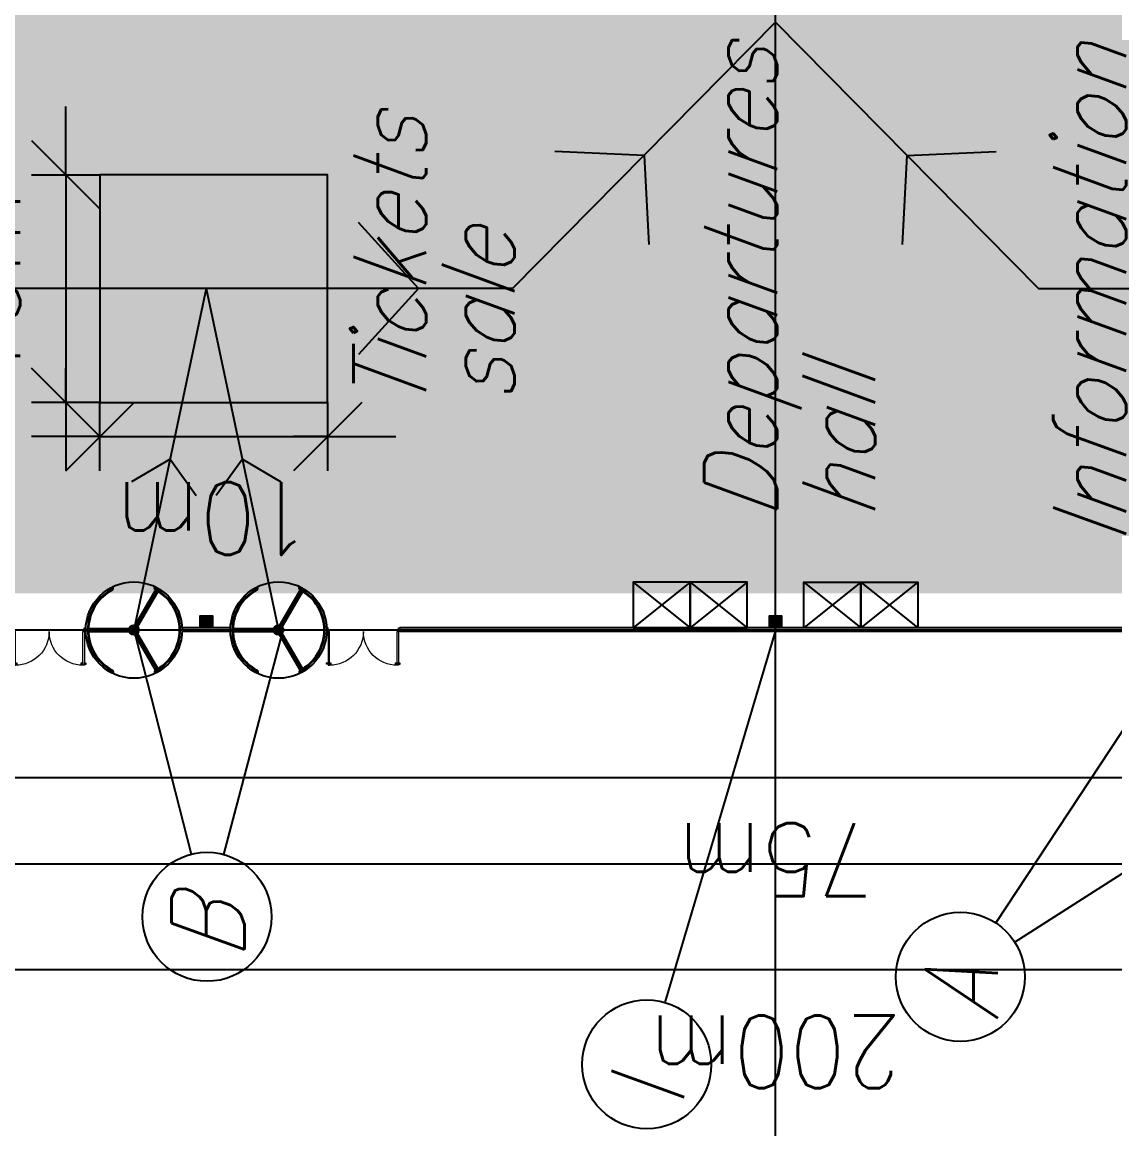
# Model space of a CAD drawing. Header units: millimetres. Extents: x -1 to 12300, y -1929 to 2470.
# Drawn here: x 7203.3 to 7251.3, y -1308.64 to -1260.03 of the extents above; entities that cross this region are included whole.
import ezdxf

# ---------------------------------------------------------------- set-up
doc = ezdxf.new("R2010")
doc.units = ezdxf.units.MM
doc.layers.get('0').update_dxf_attribs({"color": 250})
for name, color, linetype in [('01C', 250, 'Continuous'), ('01cotes', 200, 'Continuous'), ('01TXT', 250, 'Continuous'), ('01TXTINCENDIext', 7, 'Continuous'), ('01TXTmaterial', 31, 'Continuous'), ('0autopista', 200, 'Continuous'), ('0Terminal', 250, 'Continuous'), ('espais terminal', 9, 'Continuous'), ('fluxes', 9, 'Continuous')]:
    doc.layers.add(name, color=color, linetype=linetype)
doc.layers.add('_AUXILIAR', color=135, linetype='Continuous', plot=False)
doc.layers.add('TR-AUX-OFICINES', color=9, linetype='Continuous', plot=False)
doc.styles.add('_FERROS', font='romans.shx', dxfattribs={"width": 0.9})
doc.styles.add('_PEGATINES', font='romans.shx', dxfattribs={"width": 0.9, "oblique": 20})
doc.dimstyles.new('_100PS1500', dxfattribs={"dimtxt": 3.2, "dimasz": 3, "dimexe": 0.18, "dimexo": 0.0625, "dimgap": 2, "dimtad": 1, "dimrnd": 0.01, "dimzin": 12, "dimdsep": 46, "dimtxsty": '_FERROS', "dimblk": 'OBLIQUE', "dimcen": 0.09, "dimdle": 0.5, "dimse1": 1, "dimse2": 1, "dimclrt": 7, "dimadec": 0, "dimazin": 0, "dimtfac": 1, "dimtix": 1, "dimtmove": 2, "dimatfit": 3, "dimldrblk": 'OBLIQUE', "dimfxl": 1, "dimtvp": 0.882353, "dimtolj": 1, "dimtzin": 0, "dimarcsym": 0})

# ---------------------------------------------------------------- blocks, each defined once
blk = doc.blocks.new('A$C04510C17')
h = blk.add_hatch(color=256)
h.paths.add_polyline_path([(-43, 25), (-86, 25, 0.070486), (-90, 0, 0.070486), (-86, -25), (-43, -25)])
h.paths.add_polyline_path([(43, 25), (65, 62, 0.141677), (22, 87), (0, 50)])
h.paths.add_polyline_path([(-20, 0, 1), (20, 0, 1)])
h.paths.add_polyline_path([(0, -50), (22, -87, 0.141677), (65, -62), (43, -25)])
for p, q in [((-65, 62), (-43, 25)), ((-45, 78), (-22, 38)), ((-22, 87), (0, 50)), ((86, 25), (43, 25)), ((90, 0), (43, 0)), ((-43, -25), (-65, -62)), ((-22, -37), (-45, -78)), ((0, -50), (-22, -87)), ((86, -25), (43, -25))]:
    blk.add_line(p, q)
for points in [[(-415, 799), (-415, 759, 0.592927), (-415, -759), (-415, -799)], [(-400, 806), (-400, 750, 0.6), (-400, -750), (-400, -806)], [(400, -806), (400, -750, 0.6), (400, 750), (400, 806)], [(415, -799), (415, -759, 0.592927), (415, 759), (415, 799)]]:
    blk.add_lwpolyline(points, format="xyb")
for points in [[(-400, 752), (-400, 752), (-393, 761), (-387, 778), (-393, 796), (-400, 805), (-400, 805)], [(-397, 760), (-395, 762), (-390, 778), (-395, 795), (-397, 797)], [(400, 752), (400, 752), (393, 761), (387, 778), (393, 796), (400, 805), (400, 805)], [(397, 760), (395, 762), (390, 778), (395, 795), (397, 797)], [(436, 717), (436, 717), (433, 724), (424, 734), (411, 737), (403, 736), (403, 736)], [(432, 721), (431, 723), (423, 733), (411, 735), (409, 735)], [(-839, -19), (-839, -19), (-844, -13), (-848, 0), (-844, 13), (-839, 19), (-839, 19)], [(-841, -13), (-842, -12), (-846, 0), (-842, 12), (-841, 13)], [(0, -50), (43, -25), (43, 25), (0, 50), (-43, 25), (-43, -25)], [(-400, -752), (-400, -752), (-393, -761), (-387, -778), (-393, -796), (-400, -805), (-400, -805)], [(-397, -760), (-395, -762), (-390, -778), (-395, -795), (-397, -797)], [(400, -752), (400, -752), (393, -761), (387, -778), (393, -796), (400, -805), (400, -805)], [(397, -760), (395, -762), (390, -778), (395, -795), (397, -797)], [(403, -736), (403, -736), (411, -737), (424, -734), (433, -724), (436, -717), (436, -717)], [(409, -735), (411, -735), (423, -733), (431, -723), (432, -721)]]:
    blk.add_lwpolyline(points, close=True)
for points in [[(0, 50), (395, 735), (402, 736), (437, 716), (439, 710), (43, 25)], [(48, 76), (415, 713), (410, 716), (42, 79)], [(-43, 25), (-834, 25), (-839, 20), (-839, -20), (-834, -25), (-43, -25)], [(-90, -3), (-825, -3), (-825, 3), (-90, 3)], [(43, -25), (439, -710), (437, -716), (402, -736), (395, -735), (0, -50)], [(42, -79), (410, -716), (415, -713), (48, -76)]]:
    blk.add_lwpolyline(points)
for radius in [900, 90, 20]:
    blk.add_circle((0, 0), radius)
blk = doc.blocks.new('A$C72F4723C')
at = {"lineweight": 9}
for p, q in [((0, 0.681), (0, 0.653)), ((0.017, 0.678), (0, 0.681)), ((0.017, 0.657), (0, 0.653)), ((0.017, 0.674), (0.017, 0.678)), ((0.02, 0.674), (0.017, 0.674)), ((0.017, 0.661), (0.017, 0.674)), ((0.02, 0.661), (0.017, 0.661)), ((0.017, 0.661), (0.017, 0.657)), ((0.02, 0.674), (0.02, 0.675)), ((0.022, 0.675), (0.02, 0.675)), ((0.02, 0.661), (0.02, 0.674)), ((0.02, 0.661), (0.02, 0.66)), ((0.022, 0.66), (0.02, 0.66)), ((0.025, 0.677), (0.022, 0.677)), ((0.022, 0.675), (0.022, 0.677)), ((0.022, 0.66), (0.022, 0.675)), ((0.022, 0.66), (0.022, 0.657)), ((0.025, 0.657), (0.022, 0.657)), ((0.029, 0.686), (0.025, 0.677)), ((0.025, 0.657), (0.025, 0.677)), ((0.03, 0.649), (0.025, 0.657)), ((0.031, 0.686), (0.029, 0.686)), ((0.03, 0.649), (0.029, 0.686)), ((0.031, 0.649), (0.03, 0.649)), ((0.058, 0.649), (0.06, 0.649)), ((0.059, 0.686), (0.06, 0.686)), ((0.06, 0.649), (0.06, 0.686)), ((0.06, 0.686), (0.064, 0.677)), ((0.06, 0.649), (0.064, 0.657)), ((0.064, 0.657), (0.064, 0.677)), ((0.064, 0.677), (0.067, 0.677)), ((0.064, 0.657), (0.067, 0.657)), ((0.067, 0.675), (0.067, 0.677)), ((0.067, 0.66), (0.067, 0.675)), ((0.067, 0.675), (0.07, 0.675)), ((0.067, 0.66), (0.067, 0.657)), ((0.067, 0.66), (0.07, 0.66)), ((0.07, 0.674), (0.07, 0.675)), ((0.07, 0.661), (0.07, 0.674)), ((0.07, 0.674), (0.073, 0.674)), ((0.07, 0.661), (0.07, 0.66)), ((0.07, 0.661), (0.072, 0.661)), ((0.072, 0.661), (0.073, 0.674)), ((0.072, 0.661), (0.072, 0.657)), ((0.072, 0.657), (0.089, 0.653)), ((0.073, 0.678), (0.089, 0.681)), ((0.073, 0.674), (0.073, 0.678)), ((0.089, 0.681), (0.089, 0.653)), ((1.288, 0.681), (1.288, 0.653)), ((1.305, 0.678), (1.288, 0.681)), ((1.305, 0.657), (1.288, 0.653)), ((1.305, 0.674), (1.305, 0.678)), ((1.308, 0.674), (1.305, 0.674)), ((1.305, 0.661), (1.305, 0.674)), ((1.308, 0.661), (1.305, 0.661)), ((1.305, 0.661), (1.305, 0.657)), ((1.308, 0.674), (1.308, 0.675)), ((1.31, 0.675), (1.308, 0.675)), ((1.308, 0.661), (1.308, 0.674)), ((1.308, 0.661), (1.308, 0.66)), ((1.31, 0.66), (1.308, 0.66)), ((1.313, 0.677), (1.31, 0.677)), ((1.31, 0.675), (1.31, 0.677)), ((1.31, 0.66), (1.31, 0.675)), ((1.31, 0.66), (1.31, 0.657)), ((1.313, 0.657), (1.31, 0.657)), ((1.317, 0.686), (1.313, 0.677)), ((1.313, 0.657), (1.313, 0.677)), ((1.318, 0.649), (1.313, 0.657)), ((1.319, 0.686), (1.317, 0.686)), ((1.318, 0.649), (1.317, 0.686)), ((1.319, 0.649), (1.318, 0.649)), ((1.346, 0.649), (1.348, 0.649)), ((1.347, 0.686), (1.348, 0.686)), ((1.348, 0.649), (1.348, 0.686)), ((1.348, 0.686), (1.352, 0.677)), ((1.348, 0.649), (1.352, 0.657)), ((1.352, 0.657), (1.352, 0.677)), ((1.352, 0.677), (1.355, 0.677)), ((1.352, 0.657), (1.355, 0.657)), ((1.355, 0.675), (1.355, 0.677)), ((1.355, 0.66), (1.355, 0.675)), ((1.355, 0.675), (1.358, 0.675)), ((1.355, 0.66), (1.355, 0.657)), ((1.355, 0.66), (1.358, 0.66)), ((1.358, 0.674), (1.358, 0.675)), ((1.358, 0.661), (1.358, 0.674)), ((1.358, 0.674), (1.361, 0.674)), ((1.358, 0.661), (1.358, 0.66)), ((1.358, 0.661), (1.36, 0.661)), ((1.36, 0.661), (1.361, 0.674)), ((1.36, 0.661), (1.36, 0.657)), ((1.36, 0.657), (1.377, 0.653)), ((1.361, 0.678), (1.377, 0.681)), ((1.361, 0.674), (1.361, 0.678)), ((1.377, 0.681), (1.377, 0.653))]:
    blk.add_line(p, q, dxfattribs=at)
at = {"lineweight": 9, "ltscale": 0.3}
for points in [[(0.059, 0.07), (0.031, 0.07), (0.031, 0.7), (0.059, 0.7)], [(1.319, 0.07), (1.347, 0.07), (1.347, 0.7), (1.319, 0.7)], [(0.027, 0.07), (0.027, 0.042), (0.034, 0.042), (0.034, 0), (0.006, 0), (0.006, 0.07)], [(1.35, 0.07), (1.35, 0.042), (1.343, 0.042), (1.343, 0), (1.371, 0), (1.371, 0.07)]]:
    blk.add_lwpolyline(points, close=True, dxfattribs=at)
for centre, start, end in [((0.059, 0.07), 0, 90), ((1.319, 0.07), 90, 180)]:
    blk.add_arc(centre, 0.63, start, end, dxfattribs=at)
blk = doc.blocks.new('A$C6EEB7F1F')
at = {"ltscale": 0.3}
blk.add_blockref('A$C72F4723C', (0, 0), dxfattribs=at)
blk = doc.blocks.new('rotativa')
at = {"layer": '01C', "xscale": 0.002352941176470219, "yscale": 0.002352941176470219, "zscale": 0.002352941176470219}
for p in [(5.329, -0.099), (11.682, -0.099)]:
    blk.add_blockref('A$C04510C17', p, dxfattribs=at)
at = {"layer": '01C', "xscale": -2.352941176470218, "yscale": 2.352941176470218, "zscale": 2.352941176470218, "rotation": 180}
for p in [(-0.015, 0), (13.785, 0)]:
    blk.add_blockref('A$C6EEB7F1F', p, dxfattribs=at)
blk = doc.blocks.new('_Oblique')
for p, q in [((0, -0.5), (0, 0.5)), ((0, 0), (0.5, 0))]:
    blk.add_line(p, q)
at = {"layer": '01C', "color": 7, "linetype": 'ByBlock', "lineweight": -2}
blk.add_line((-0.5, -0.5), (0.5, 0.5), dxfattribs=at)
blk = doc.blocks.new('*D67')
at = {"layer": '01cotes', "color": 0, "lineweight": -2, "transparency": 16777216}
blk.add_line((7274.39, -1293.216), (7198.39, -1293.216), dxfattribs=at)
at = {"layer": 'DEFPOINTS', "color": 0, "transparency": 16777216}
for p in [(7198.89, -1293.216), (7198.89, -1293.216), (7273.89, -1293.216)]:
    blk.add_point(p, dxfattribs=at)
at = {"layer": '01cotes', "color": 0, "lineweight": -2, "transparency": 16777216, "xscale": 3, "yscale": 3, "zscale": 3, "rotation": 180}
blk.add_blockref('_Oblique', (7198.89, -1293.216), dxfattribs=at)
at = {"layer": '01cotes', "color": 0, "lineweight": -2, "transparency": 16777216, "xscale": 3, "yscale": 3, "zscale": 3}
blk.add_blockref('_Oblique', (7273.89, -1293.216), dxfattribs=at)
at = {"layer": '01cotes', "color": 7, "transparency": 16777216, "insert": (7236.39, -1296.816), "char_height": 3.2, "attachment_point": 5, "rotation": 180, "style": '_FERROS'}
blk.add_mtext('\\A1;75m', dxfattribs=at)
blk = doc.blocks.new('*D71')
at = {"layer": '01cotes', "color": 0, "lineweight": -2, "transparency": 16777216}
blk.add_line((7336.89, -1301.656), (7135.89, -1301.656), dxfattribs=at)
at = {"layer": 'DEFPOINTS', "color": 0, "transparency": 16777216}
for p in [(7136.39, -1301.656), (7136.39, -1301.656), (7336.39, -1301.656)]:
    blk.add_point(p, dxfattribs=at)
at = {"layer": '01cotes', "color": 0, "lineweight": -2, "transparency": 16777216, "xscale": 3, "yscale": 3, "zscale": 3, "rotation": 180}
blk.add_blockref('_Oblique', (7136.39, -1301.656), dxfattribs=at)
at = {"layer": '01cotes', "color": 0, "lineweight": -2, "transparency": 16777216, "xscale": 3, "yscale": 3, "zscale": 3}
blk.add_blockref('_Oblique', (7336.39, -1301.656), dxfattribs=at)
at = {"layer": '01cotes', "color": 7, "transparency": 16777216, "insert": (7236.39, -1305.256), "char_height": 3.2, "attachment_point": 5, "rotation": 180, "style": '_FERROS'}
blk.add_mtext('\\A1;200m', dxfattribs=at)
blk = doc.blocks.new('*D82')
at = {"layer": '01cotes', "color": 0, "lineweight": -2, "transparency": 16777216}
for p, q in [((7206.721, -1278.231), (7203.721, -1278.231)), ((7206.721, -1278.231), (7216.721, -1278.231)), ((7216.721, -1278.231), (7219.721, -1278.231))]:
    blk.add_line(p, q, dxfattribs=at)
at = {"layer": 'DEFPOINTS', "color": 0, "transparency": 16777216}
for p in [(7206.721, -1278.231), (7216.721, -1278.231), (7216.721, -1278.231)]:
    blk.add_point(p, dxfattribs=at)
at = {"layer": '01cotes', "color": 0, "lineweight": -2, "transparency": 16777216, "xscale": 3, "yscale": 3, "zscale": 3}
blk.add_blockref('_Oblique', (7206.721, -1278.231), dxfattribs=at)
at = {"layer": '01cotes', "color": 0, "lineweight": -2, "transparency": 16777216, "xscale": 3, "yscale": 3, "zscale": 3, "rotation": 180}
blk.add_blockref('_Oblique', (7216.721, -1278.231), dxfattribs=at)
at = {"layer": '01cotes', "color": 7, "transparency": 16777216, "insert": (7211.721, -1281.831), "char_height": 3.2, "attachment_point": 5, "rotation": 180, "style": '_FERROS'}
blk.add_mtext('\\A1;10m', dxfattribs=at)
blk = doc.blocks.new('*D83')
at = {"layer": '01cotes', "color": 0, "lineweight": -2, "transparency": 16777216}
for p, q in [((7205.221, -1266.731), (7205.221, -1263.731)), ((7205.221, -1266.731), (7205.221, -1276.731)), ((7205.221, -1276.731), (7205.221, -1279.731))]:
    blk.add_line(p, q, dxfattribs=at)
at = {"layer": 'DEFPOINTS', "color": 0, "transparency": 16777216}
for p in [(7205.221, -1266.731), (7205.221, -1276.731), (7205.221, -1276.731)]:
    blk.add_point(p, dxfattribs=at)
at = {"layer": '01cotes', "color": 0, "lineweight": -2, "transparency": 16777216, "xscale": 3, "yscale": 3, "zscale": 3}
for p, rotation in [((7205.221, -1266.731), 270), ((7205.221, -1276.731), 90)]:
    blk.add_blockref('_Oblique', p, dxfattribs=dict(at, rotation=rotation))
at = {"layer": '01cotes', "color": 7, "transparency": 16777216, "insert": (7201.621, -1271.731), "char_height": 3.2, "attachment_point": 5, "rotation": 90, "style": '_FERROS'}
blk.add_mtext('\\A1;10m', dxfattribs=at)
blk = doc.blocks.new('A$C39DC0D00')
at = {"layer": '01TXTINCENDIext'}
h = blk.add_hatch(color=7, dxfattribs=at)
h.dxf.hatch_style = 1
h.paths.add_polyline_path([(0.527, 0.537), (0, 0.537), (0, 0), (0.527, 0)])
h.paths.add_polyline_path([(0.51, 0.505), (0.51, 0.031, -0.414214), (0.496, 0.017), (0.031, 0.017, -0.414214), (0.017, 0.031), (0.017, 0.505, -0.414214), (0.031, 0.52), (0.496, 0.52, -0.414214)], flags=16)
h.paths.add_polyline_path([(0.355, 0.446), (0.339, 0.444), (0.335, 0.447), (0.331, 0.45), (0.324, 0.449), (0.316, 0.446), (0.311, 0.449), (0.31, 0.452), (0.292, 0.454), (0.275, 0.453), (0.271, 0.452), (0.271, 0.447), (0.268, 0.446), (0.268, 0.442), (0.275, 0.439), (0.277, 0.428), (0.284, 0.418, -0.120407), (0.329, 0.397, -0.22624), (0.334, 0.387), (0.334, 0.051, -0.414214), (0.32, 0.037), (0.207, 0.037, -0.414214), (0.192, 0.051), (0.192, 0.079), (0.169, 0.079), (0.166, 0.082), (0.166, 0.1), (0.172, 0.103), (0.172, 0.112), (0.17, 0.115), (0.17, 0.136), (0.172, 0.137), (0.172, 0.143), (0.167, 0.169), (0.16, 0.187), (0.141, 0.237), (0.128, 0.271), (0.121, 0.29), (0.116, 0.312), (0.112, 0.331), (0.112, 0.352), (0.115, 0.376), (0.118, 0.387), (0.126, 0.402), (0.137, 0.417), (0.148, 0.426), (0.163, 0.435), (0.178, 0.443), (0.197, 0.45), (0.218, 0.456), (0.236, 0.457), (0.248, 0.457), (0.248, 0.464), (0.277, 0.482), (0.308, 0.493), (0.331, 0.499), (0.333, 0.493), (0.324, 0.491), (0.286, 0.472), (0.283, 0.465), (0.293, 0.465), (0.311, 0.463), (0.328, 0.46), (0.348, 0.454), (0.353, 0.449)], flags=0)
h.paths.add_polyline_path([(0.252, 0.444), (0.252, 0.442), (0.249, 0.442), (0.246, 0.439), (0.246, 0.428), (0.238, 0.418, 0.110621), (0.197, 0.397, 0.22624), (0.192, 0.387), (0.192, 0.099), (0.188, 0.099), (0.185, 0.105), (0.185, 0.113), (0.187, 0.115), (0.187, 0.136), (0.185, 0.137), (0.184, 0.153), (0.181, 0.172), (0.172, 0.196), (0.16, 0.226), (0.144, 0.266), (0.131, 0.302), (0.125, 0.328), (0.125, 0.353), (0.127, 0.37), (0.133, 0.388), (0.144, 0.406), (0.162, 0.421), (0.182, 0.432), (0.205, 0.441), (0.219, 0.444)], flags=0)
h = blk.add_hatch(color=10, dxfattribs=at)
h.paths.add_polyline_path([(0.51, 0.505, 0.414214), (0.496, 0.52), (0.031, 0.52, 0.414214), (0.017, 0.505), (0.017, 0.031, 0.414214), (0.031, 0.017), (0.496, 0.017, 0.414214), (0.51, 0.031)])
h.paths.add_polyline_path([(0.116, 0.312), (0.112, 0.331), (0.112, 0.352), (0.115, 0.376), (0.118, 0.387), (0.126, 0.402), (0.137, 0.417), (0.148, 0.426), (0.163, 0.435), (0.178, 0.443), (0.197, 0.45), (0.218, 0.456), (0.236, 0.457), (0.248, 0.457), (0.248, 0.464), (0.277, 0.482), (0.308, 0.493), (0.331, 0.499), (0.333, 0.493), (0.324, 0.491), (0.286, 0.472), (0.283, 0.465), (0.293, 0.465), (0.311, 0.463), (0.328, 0.46), (0.348, 0.454), (0.353, 0.449), (0.355, 0.446), (0.339, 0.444), (0.335, 0.447), (0.331, 0.45), (0.324, 0.449), (0.316, 0.446), (0.311, 0.449), (0.31, 0.452), (0.292, 0.454), (0.275, 0.453), (0.271, 0.452), (0.271, 0.447), (0.268, 0.446), (0.268, 0.442), (0.275, 0.439), (0.277, 0.428), (0.284, 0.418, -0.120407), (0.329, 0.397, -0.22624), (0.334, 0.387), (0.334, 0.051, -0.414214), (0.32, 0.037), (0.207, 0.037, -0.414214), (0.192, 0.051), (0.192, 0.079), (0.169, 0.079), (0.166, 0.082), (0.166, 0.1), (0.172, 0.103), (0.172, 0.112), (0.17, 0.115), (0.17, 0.136), (0.172, 0.137), (0.172, 0.143), (0.167, 0.169), (0.16, 0.187), (0.141, 0.237), (0.128, 0.271), (0.121, 0.29)], flags=16)
h.paths.add_polyline_path([(0.125, 0.328), (0.125, 0.353), (0.127, 0.37), (0.133, 0.388), (0.144, 0.406), (0.162, 0.421), (0.182, 0.432), (0.205, 0.441), (0.219, 0.444), (0.252, 0.444), (0.252, 0.442), (0.249, 0.442), (0.246, 0.439), (0.246, 0.428), (0.238, 0.418, 0.110621), (0.197, 0.397, 0.22624), (0.192, 0.387), (0.192, 0.099), (0.188, 0.099), (0.185, 0.105), (0.185, 0.113), (0.187, 0.115), (0.187, 0.136), (0.185, 0.137), (0.184, 0.153), (0.181, 0.172), (0.172, 0.196), (0.16, 0.226), (0.144, 0.266), (0.131, 0.302)], flags=0)
h.paths.add_polyline_path([(0.192, 0.387, -0.22624), (0.197, 0.397, -0.110621), (0.238, 0.418), (0.246, 0.428), (0.246, 0.439), (0.249, 0.442), (0.252, 0.442), (0.252, 0.444), (0.219, 0.444), (0.205, 0.441), (0.182, 0.432), (0.162, 0.421), (0.144, 0.406), (0.133, 0.388), (0.127, 0.37), (0.125, 0.353), (0.125, 0.328), (0.131, 0.302), (0.144, 0.266), (0.16, 0.226), (0.172, 0.196), (0.181, 0.172), (0.184, 0.153), (0.185, 0.137), (0.187, 0.136), (0.187, 0.115), (0.185, 0.113), (0.185, 0.105), (0.188, 0.099), (0.192, 0.099)], flags=0)
h = blk.add_hatch(color=255, dxfattribs=at)
h.paths.add_polyline_path([(0.334, 0.387, 0.22624), (0.329, 0.397, 0.120407), (0.284, 0.418), (0.277, 0.428), (0.275, 0.439), (0.268, 0.442), (0.268, 0.446), (0.271, 0.447), (0.271, 0.452), (0.275, 0.453), (0.292, 0.454), (0.31, 0.452), (0.311, 0.449), (0.316, 0.446), (0.324, 0.449), (0.331, 0.45), (0.335, 0.447), (0.339, 0.444), (0.355, 0.446), (0.353, 0.449), (0.348, 0.454), (0.328, 0.46), (0.311, 0.463), (0.293, 0.465), (0.283, 0.465), (0.286, 0.472), (0.324, 0.491), (0.333, 0.493), (0.331, 0.499), (0.308, 0.493), (0.277, 0.482), (0.248, 0.464), (0.248, 0.457), (0.236, 0.457), (0.218, 0.456), (0.197, 0.45), (0.178, 0.443), (0.163, 0.435), (0.148, 0.426), (0.137, 0.417), (0.126, 0.402), (0.118, 0.387), (0.115, 0.376), (0.112, 0.352), (0.112, 0.331), (0.116, 0.312), (0.121, 0.29), (0.128, 0.271), (0.141, 0.237), (0.16, 0.187), (0.167, 0.169), (0.172, 0.143), (0.172, 0.137), (0.17, 0.136), (0.17, 0.115), (0.172, 0.112), (0.172, 0.103), (0.166, 0.1), (0.166, 0.082), (0.169, 0.079), (0.192, 0.079), (0.192, 0.051, 0.414214), (0.207, 0.037), (0.32, 0.037, 0.414214), (0.334, 0.051)])
h.paths.add_polyline_path([(0.192, 0.099), (0.188, 0.099), (0.185, 0.105), (0.185, 0.113), (0.187, 0.115), (0.187, 0.136), (0.185, 0.137), (0.184, 0.153), (0.181, 0.172), (0.172, 0.196), (0.16, 0.226), (0.144, 0.266), (0.131, 0.302), (0.125, 0.328), (0.125, 0.353), (0.127, 0.37), (0.133, 0.388), (0.144, 0.406), (0.162, 0.421), (0.182, 0.432), (0.205, 0.441), (0.219, 0.444), (0.252, 0.444), (0.252, 0.442), (0.249, 0.442), (0.246, 0.439), (0.246, 0.428), (0.238, 0.418, 0.110621), (0.197, 0.397, 0.22624), (0.192, 0.387)], flags=16)
blk.add_hatch(color=10, dxfattribs=at).paths.add_polyline_path([(0.192, 0.387, -0.22624), (0.197, 0.397, -0.110621), (0.238, 0.418), (0.246, 0.428), (0.246, 0.439), (0.249, 0.442), (0.252, 0.442), (0.252, 0.444), (0.219, 0.444), (0.205, 0.441), (0.182, 0.432), (0.162, 0.421), (0.144, 0.406), (0.133, 0.388), (0.127, 0.37), (0.125, 0.353), (0.125, 0.328), (0.131, 0.302), (0.144, 0.266), (0.16, 0.226), (0.172, 0.196), (0.181, 0.172), (0.184, 0.153), (0.185, 0.137), (0.187, 0.136), (0.187, 0.115), (0.185, 0.113), (0.185, 0.105), (0.188, 0.099), (0.192, 0.099)])
at = {"layer": '01TXTINCENDIext', "color": 255}
for p, q in [((0.017, 0.031), (0.017, 0.505)), ((0.031, 0.52), (0.496, 0.52)), ((0.51, 0.505), (0.51, 0.031)), ((0.496, 0.017), (0.031, 0.017))]:
    blk.add_line(p, q, dxfattribs=at)
at = {"layer": '01TXTINCENDIext', "color": 7}
blk.add_lwpolyline([(0, 0.537), (0.527, 0.537), (0.527, 0), (0, 0)], close=True, dxfattribs=at)
at = {"layer": '01TXTINCENDIext', "color": 255}
for points in [[(0.284, 0.418), (0.277, 0.428), (0.275, 0.439), (0.268, 0.442), (0.268, 0.446), (0.271, 0.447), (0.271, 0.452), (0.275, 0.453), (0.292, 0.454), (0.31, 0.452), (0.311, 0.449), (0.316, 0.446), (0.324, 0.449), (0.331, 0.45), (0.335, 0.447), (0.339, 0.444), (0.355, 0.446), (0.353, 0.449), (0.348, 0.454), (0.328, 0.46), (0.311, 0.463), (0.293, 0.465), (0.283, 0.465), (0.286, 0.472), (0.324, 0.491), (0.333, 0.493), (0.331, 0.499), (0.308, 0.493), (0.277, 0.482), (0.248, 0.464), (0.248, 0.457), (0.236, 0.457), (0.218, 0.456), (0.197, 0.45), (0.178, 0.443), (0.163, 0.435), (0.148, 0.426), (0.137, 0.417), (0.126, 0.402), (0.118, 0.387), (0.115, 0.376), (0.112, 0.352), (0.112, 0.331), (0.116, 0.312), (0.121, 0.29), (0.128, 0.271), (0.141, 0.237), (0.16, 0.187), (0.167, 0.169), (0.172, 0.143), (0.172, 0.137), (0.17, 0.136), (0.17, 0.115), (0.172, 0.112), (0.172, 0.103), (0.166, 0.1), (0.166, 0.082), (0.169, 0.079), (0.192, 0.079)], [(0.192, 0.099), (0.188, 0.099), (0.185, 0.105), (0.185, 0.113), (0.187, 0.115), (0.187, 0.136), (0.185, 0.137), (0.184, 0.153), (0.181, 0.172), (0.172, 0.196), (0.16, 0.226), (0.144, 0.266), (0.131, 0.302), (0.125, 0.328), (0.125, 0.353), (0.127, 0.37), (0.133, 0.388), (0.144, 0.406), (0.162, 0.421), (0.182, 0.432), (0.205, 0.441), (0.219, 0.444), (0.252, 0.444), (0.252, 0.442), (0.249, 0.442), (0.246, 0.439), (0.246, 0.428), (0.238, 0.418)], [(0.192, 0.387), (0.192, 0.099)]]:
    blk.add_lwpolyline(points, dxfattribs=at)
blk.add_lwpolyline([(0.192, 0.079), (0.192, 0.051, 0.414214), (0.207, 0.037), (0.32, 0.037, 0.414214), (0.334, 0.051), (0.334, 0.387)], format="xyb", dxfattribs=at)
for centre, radius, start, end in [((0.031, 0.505), 0.0144, 90, 180), ((0.496, 0.505), 0.0144, 0, 90), ((0.031, 0.031), 0.0144, 180, 270), ((0.205, 0.387), 0.0128, 129.008, 180), ((0.263, 0.315), 0.105, 103.7582, 129.008), ((0.263, 0.315), 0.105, 50.992, 78.4551), ((0.321, 0.387), 0.0128, 0, 50.992), ((0.496, 0.031), 0.0144, 270, 0)]:
    blk.add_arc(centre, radius, start, end, dxfattribs=at)

msp = doc.modelspace()

# ---------------------------------------------------------------- hatches: boundary and pattern name
at = {"layer": 'espais terminal'}
h = msp.add_hatch(color=30, dxfattribs=at)
h.dxf.hatch_style = 1
h.paths.add_polyline_path([(7136.054, -1255.123), (7136.054, -1285.123), (7335.954, -1285.123), (7335.954, -1255.123)])

# ---------------------------------------------------------------- linework, layer by layer
at = {"layer": '01C'}
for p, q in [((7230.14, -1284.632), (7232.64, -1286.632)), ((7232.64, -1284.632), (7230.14, -1286.632)), ((7232.64, -1284.632), (7235.14, -1286.632)), ((7235.14, -1284.632), (7232.64, -1286.632)), ((7237.64, -1284.632), (7240.14, -1286.632)), ((7240.14, -1284.632), (7237.64, -1286.632)), ((7240.14, -1284.632), (7242.64, -1286.632)), ((7242.64, -1284.632), (7240.14, -1286.632))]:
    msp.add_line(p, q, dxfattribs=at)
for points in [[(7206.721, -1276.731), (7216.721, -1276.731), (7216.721, -1266.731), (7206.721, -1266.731)], [(7230.14, -1286.632), (7232.64, -1286.632), (7232.64, -1284.632), (7230.14, -1284.632)], [(7232.64, -1286.632), (7235.14, -1286.632), (7235.14, -1284.632), (7232.64, -1284.632)], [(7240.14, -1286.632), (7237.64, -1286.632), (7237.64, -1284.632), (7240.14, -1284.632)], [(7242.64, -1286.632), (7240.14, -1286.632), (7240.14, -1284.632), (7242.64, -1284.632)]]:
    msp.add_lwpolyline(points, close=True, dxfattribs=at)
at = {"layer": '01TXTmaterial'}
for p, q in [((7214.77, -1286.672), (7212.147, -1296.585)), ((7208.265, -1286.937), (7210.722, -1296.578)), ((7231.545, -1303.088), (7236.39, -1286.797)), ((7254.49, -1286.797), (7246.066, -1299.593)), ((7268.29, -1286.797), (7246.898, -1300.437))]:
    msp.add_line(p, q, dxfattribs=at)
for centre in [(7211.423, -1299.325), (7244.508, -1301.961), (7230.737, -1305.805)]:
    msp.add_circle(centre, 2.834, dxfattribs=at)
at = {"layer": '0autopista'}
msp.add_line((6948.39, -1297), (7524.39, -1297), dxfattribs=at)
at = {"layer": '0Terminal'}
for p, q in [((7212.451, -1286.632), (7210.329, -1286.632)), ((7252.884, -1286.632), (7219.896, -1286.632)), ((7212.45, -1286.797), (7210.33, -1286.797)), ((7252.884, -1286.797), (7219.896, -1286.797))]:
    msp.add_line(p, q, dxfattribs=at)
at = {"layer": '_AUXILIAR'}
msp.add_xline((7236.39, -1156.362), (0, 1), dxfattribs=at)
msp.add_xline((7236.39, -1156.362), (0, 1), dxfattribs=at)
at = {"layer": 'fluxes', "color": 26}
for p, q in [((7236.39, -1260.03), (7224.842, -1271.731)), ((7236.39, -1260.03), (7247.939, -1271.731)), ((7230.616, -1265.88), (7226.697, -1265.718)), ((7242.164, -1265.88), (7246.083, -1265.718)), ((7230.616, -1265.88), (7230.829, -1269.797)), ((7242.164, -1265.88), (7241.951, -1269.797)), ((7220.71, -1271.731), (7218.072, -1268.828)), ((7224.842, -1271.731), (7161.39, -1271.731)), ((7211.39, -1271.731), (7208.214, -1286.731)), ((7211.39, -1271.731), (7214.567, -1286.731)), ((7220.71, -1271.731), (7218.072, -1274.634)), ((7247.939, -1271.731), (7311.39, -1271.731)), ((7209.802, -1279.231), (7208.109, -1280.221)), ((7209.802, -1279.231), (7210.949, -1280.822)), ((7212.978, -1279.231), (7211.832, -1280.822)), ((7212.978, -1279.231), (7214.672, -1280.221))]:
    msp.add_line(p, q, dxfattribs=at)
at = {"layer": 'TR-AUX-OFICINES'}
msp.add_lwpolyline([(7136.39, -1286.731), (7136.39, -1256.731), (7336.29, -1256.731), (7336.29, -1286.731)], close=True, dxfattribs=at)

# ---------------------------------------------------------------- block references
at = {"layer": '01C'}
msp.add_blockref('rotativa', (7202.884, -1286.632), dxfattribs=at)
at = {"layer": '01TXTINCENDIext', "rotation": 90}
for p in [(7211.659, -1286.632), (7236.659, -1286.632)]:
    msp.add_blockref('A$C39DC0D00', p, dxfattribs=at)

# ---------------------------------------------------------------- texts
at = {"layer": '01TXT', "style": '_PEGATINES', "oblique": 20, "width": 0.9}
for s, p in [('Departures', (7236.464, -1281.915)), ('Information', (7251.792, -1282.999)), ('Tickets', (7221.053, -1277.179)), ('sale', (7224.93, -1276.781)), ('hall', (7240.775, -1281.915))]:
    msp.add_text(s, height=3.2, rotation=90, dxfattribs=at).set_placement(p)
at = {"layer": '01TXTmaterial', "style": '_PEGATINES', "oblique": 20, "width": 0.9}
for s, p in [('B', (7213.067, -1301.261)), ('A', (7246.153, -1303.898)), ('I', (7232.382, -1307.742))]:
    msp.add_text(s, height=3.2, rotation=90, dxfattribs=at).set_placement(p)

# ---------------------------------------------------------------- dimensions: what is measured, and where the dimension line sits
at = {"layer": '01cotes'}
for base, p1, p2, angle, picture, middle in [((7205.221, -1276.731), (7205.221, -1266.731), (7205.221, -1276.731), 270, '*D83', (7201.621, -1271.731)), ((7198.89, -1293.216), (7273.89, -1293.216), (7198.89, -1293.216), 180, '*D67', (7236.39, -1296.816)), ((7136.39, -1301.656), (7336.39, -1301.656), (7136.39, -1301.656), 180, '*D71', (7236.39, -1305.256))]:
    dim = msp.add_linear_dim(base=base, p1=p1, p2=p2, angle=angle, dimstyle='_100PS1500', override={"dimpost": 'm'}, dxfattribs=at)
    dim.commit()
    dim.dimension.update_dxf_attribs({"geometry": picture, "text_midpoint": middle})
dim = msp.add_linear_dim(base=(7216.721, -1278.231), p1=(7206.721, -1278.231), p2=(7216.721, -1278.231), dimstyle='_100PS1500', override={"dimpost": 'm'}, dxfattribs=at)
dim.commit()
dim.dimension.update_dxf_attribs({"geometry": '*D82', "text_midpoint": (7211.721, -1281.831)})

doc.saveas('drawing.dxf')
